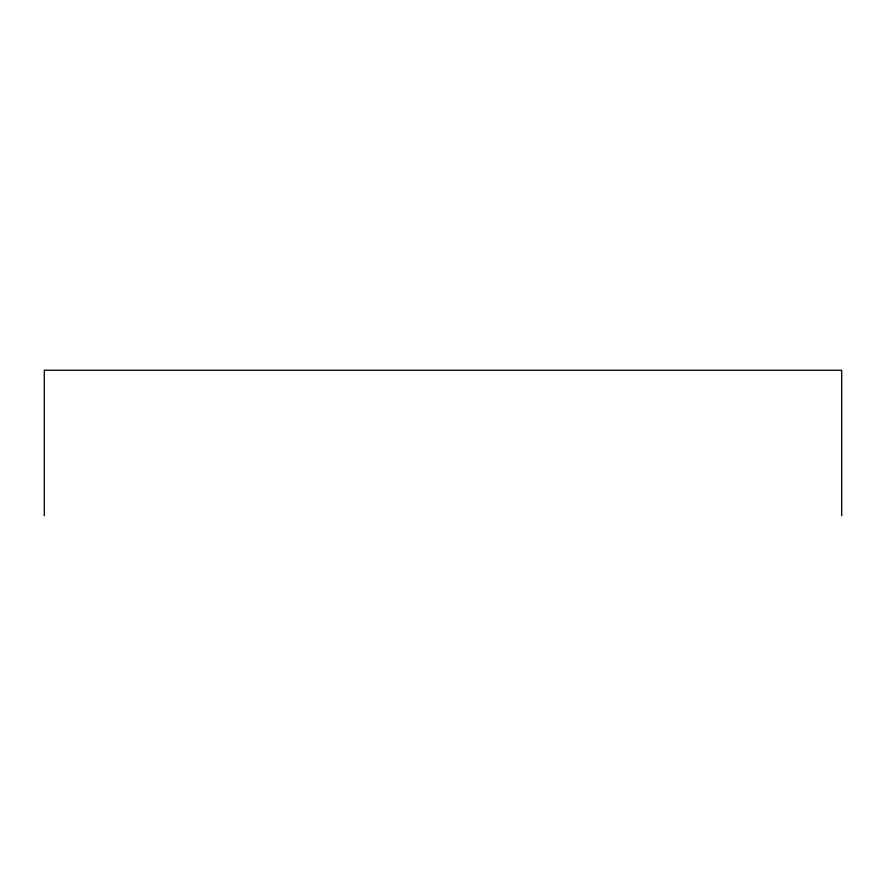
<?xml version="1.0" encoding="UTF-8"?>
<svg xmlns="http://www.w3.org/2000/svg" width="886" height="886" viewBox="0 0 886 886"><rect width="100%" height="100%" fill="white"/><g stroke="black" fill="none" stroke-linecap="round" stroke-linejoin="round"><path stroke-width="1.33" d="M841.7 515.752L841.7 370.248L44.3 370.248L44.3 515.752"/></g></svg>
